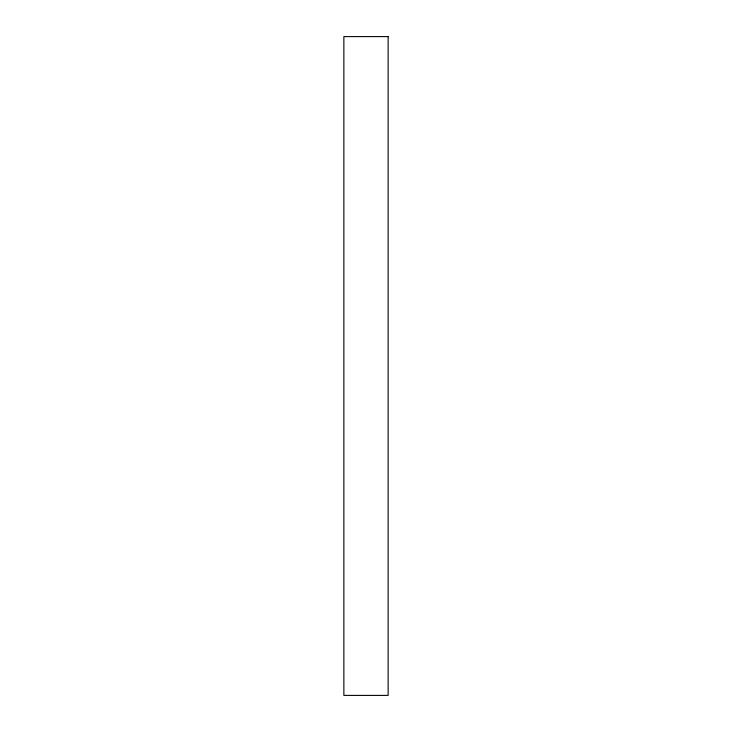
<?xml version="1.0" encoding="UTF-8"?>
<svg xmlns="http://www.w3.org/2000/svg" width="732" height="732" viewBox="0 0 732 732"><rect width="100%" height="100%" fill="white"/><g stroke="black" fill="none" stroke-linecap="round" stroke-linejoin="round"><path stroke-width="1.1" d="M388.134 36.6L343.866 36.6L343.866 695.4L388.134 695.4L388.134 36.6"/></g></svg>
